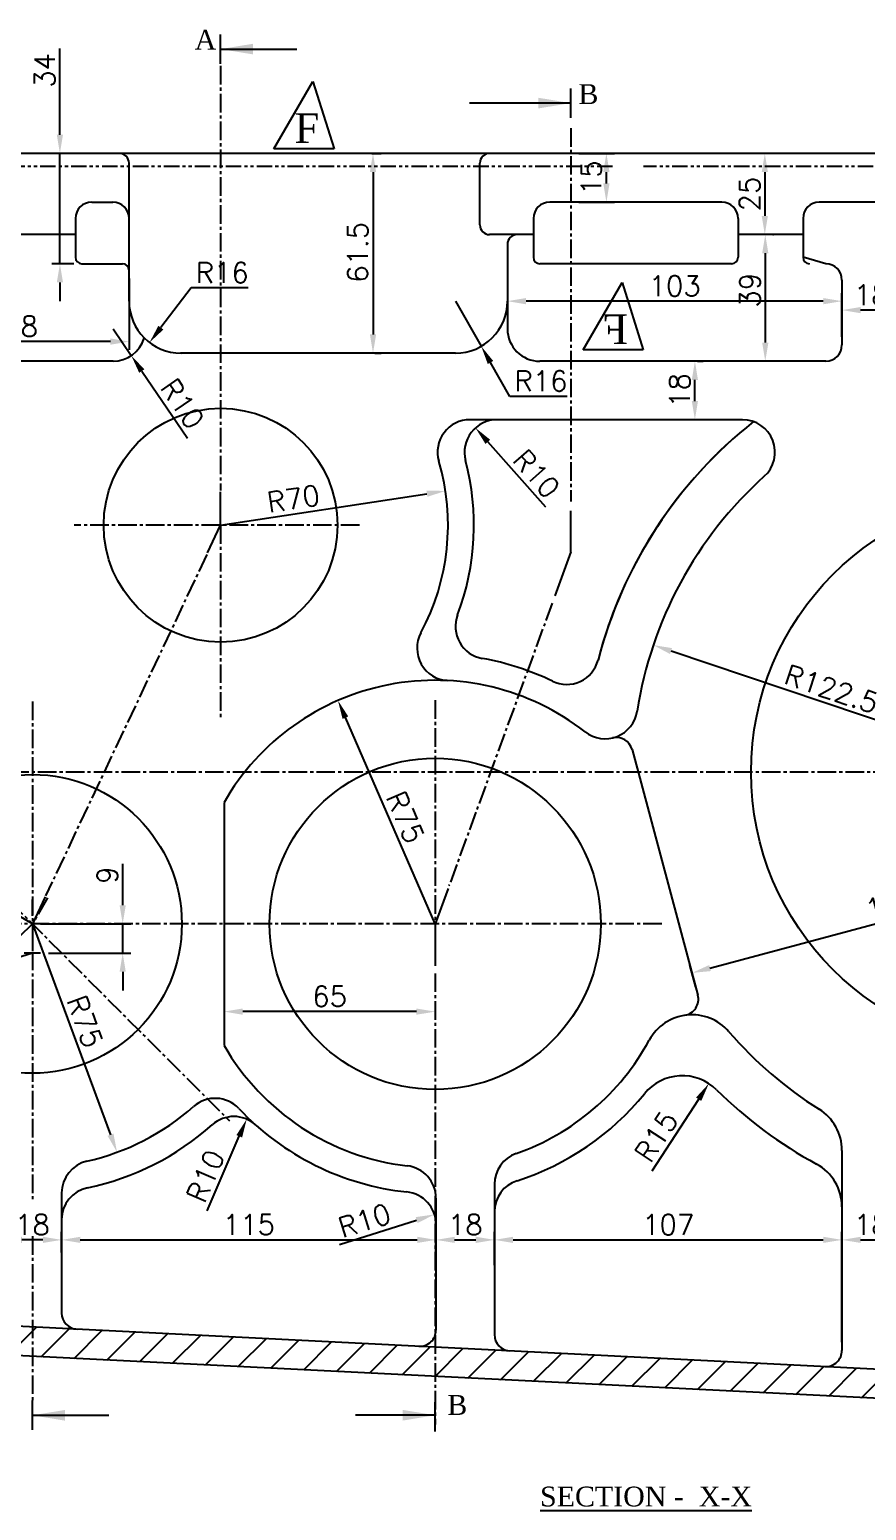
# Model space of a CAD drawing. Header units: millimetres. Extents: x -4466 to 20635, y -2270 to 9154.
# Drawn here: x 2083.6 to 2341.3, y 2068.9 to 2524.9 of the extents above; entities that cross this region are included whole.
import ezdxf

# ---------------------------------------------------------------- set-up
doc = ezdxf.new("R2010")
doc.units = ezdxf.units.MM
doc.header["$LTSCALE"] = 0.3
doc.header["$PDSIZE"] = -50
doc.linetypes.add('CENTER2', pattern=[28.575, 19.05, -3.175, 3.175, -3.175])
doc.linetypes.add('PHANTOM2', pattern=[31.75, 15.875, -3.175, 3.175, -3.175, 3.175, -3.175])
doc.layers.add('AM_8', color=1, linetype='Continuous', lineweight=25)
doc.layers.add('center', color=1, linetype='CENTER2')
doc.layers.add('CHAIN ...', color=8, linetype='PHANTOM2')
doc.styles.add('ROMANTIC', font='romantic.ttf')
doc.styles.add('rs', font='romans.shx')
doc.styles.get("Standard").update_dxf_attribs({"font": 'romans.shx'})
doc.dimstyles.new('ISO-25', dxfattribs={"dimscale": 2.5, "dimtxt": 2.5, "dimasz": 2.5, "dimexe": 0.7, "dimexo": 0.625, "dimtad": 1, "dimdec": 3, "dimlfac": -1, "dimzin": 9, "dimdsep": 46, "dimtxsty": 'Standard', "dimcen": 2.5, "dimclrd": 1, "dimclre": 1, "dimclrt": 7, "dimazin": 0, "dimtfac": 0.65, "dimtdec": 3, "dimtmove": 0, "dimatfit": 3, "dimfxl": 0.7, "dimtolj": 1, "dimarcsym": 0})
doc.dimstyles.new('sarab', dxfattribs={"dimscale": 3, "dimtxt": 2.5, "dimasz": 2.3, "dimexe": 1, "dimexo": 1, "dimtad": 1, "dimdec": 3, "dimdsep": 46, "dimtxsty": 'rs', "dimcen": 0, "dimclrd": 1, "dimclre": 1, "dimclrt": 7, "dimadec": 3, "dimazin": 2, "dimtfac": 1, "dimtdec": 3, "dimtmove": 0, "dimatfit": 3, "dimfxl": 1, "dimarcsym": 0})
doc.dimstyles.new('sarab$4', dxfattribs={"dimscale": 3, "dimtxt": 2.5, "dimasz": 2.3, "dimexe": 1, "dimexo": 1, "dimtad": 1, "dimdec": 3, "dimdsep": 46, "dimtxsty": 'rs', "dimcen": 0, "dimclrd": 1, "dimclre": 1, "dimclrt": 7, "dimadec": 3, "dimazin": 2, "dimtfac": 1, "dimtdec": 3, "dimtmove": 0, "dimatfit": 2, "dimfxl": 1, "dimarcsym": 0})

# ---------------------------------------------------------------- blocks, each defined once
blk = doc.blocks.new('*D176')
at = {"color": 1, "lineweight": -2, "transparency": 16777216}
for p, q in [((2401.42, 2260.23), (2399.6, 2267.05)), ((2293.11, 2235.93), (2394.69, 2263.15)), ((2288.74, 2230.03), (2286.91, 2236.86))]:
    blk.add_line(p, q, dxfattribs=at)
at = {"color": 1, "transparency": 16777216}
for points in [[(2394.44, 2264.07), (2394.94, 2262.22), (2400.24, 2264.64)], [(2292.86, 2236.86), (2293.36, 2235), (2287.56, 2234.44)]]:
    blk.add_solid(points, dxfattribs=at)
at = {"layer": 'Defpoints', "color": 0, "transparency": 16777216}
for p in [(2400.24, 2264.64), (2402.07, 2257.81), (2289.39, 2227.62)]:
    blk.add_point(p, dxfattribs=at)
at = {"color": 7, "transparency": 16777216, "insert": (2352.87, 2256.79), "char_height": 6.25, "attachment_point": 5, "rotation": 15, "style": 'rs'}
blk.add_mtext('116.5', dxfattribs=at)
blk = doc.blocks.new('*D178')
at = {"color": 1, "lineweight": -2, "transparency": 16777216}
for start, end in [(129.8414, 139.9207), (150, 180), (190.0793, 200.1586)]:
    blk.add_arc((2084.51, 2249.54), 32.73, start, end, dxfattribs=at)
at = {"color": 1, "transparency": 16777216}
for points in [[(2060.25, 2270.06), (2058.68, 2271.16), (2056.17, 2265.91)], [(2051.33, 2243.73), (2053.24, 2243.9), (2051.78, 2249.54)]]:
    blk.add_solid(points, dxfattribs=at)
at = {"layer": 'Defpoints', "color": 0, "transparency": 16777216}
for p in [(1979.36, 2310.25), (2053.76, 2260.74), (1956.38, 2249.54), (2084.51, 2249.54), (2278.3, 2249.54)]:
    blk.add_point(p, dxfattribs=at)
at = {"color": 7, "transparency": 16777216, "insert": (2048.11, 2258.22), "char_height": 6.25, "attachment_point": 5, "rotation": 76.5967, "style": 'rs'}
blk.add_mtext('30°', dxfattribs=at)
blk = doc.blocks.new('*D179')
at = {"color": 1, "lineweight": -2, "transparency": 16777216}
blk.add_line((2049.28, 2249.54), (2049.25, 2249.54), dxfattribs=at)
for start, end in [(159.8648, 169.9324), (180, 225), (235.0676, 245.1352)]:
    blk.add_arc((2084.51, 2249.54), 32.77, start, end, dxfattribs=at)
at = {"color": 1, "transparency": 16777216}
for points in [[(2053.2, 2255.19), (2051.3, 2255.35), (2051.75, 2249.54)], [(2065.13, 2221.95), (2066.36, 2223.41), (2061.34, 2226.37)]]:
    blk.add_solid(points, dxfattribs=at)
at = {"layer": 'Defpoints', "color": 0, "transparency": 16777216}
for p in [(2051.78, 2249.54), (2084.51, 2249.54), (2278.3, 2249.54), (2052.86, 2241.06), (1984.53, 2149.56)]:
    blk.add_point(p, dxfattribs=at)
at = {"color": 7, "transparency": 16777216, "insert": (2058.57, 2238.79), "char_height": 6.25, "attachment_point": 5, "rotation": 292.5054, "style": 'rs'}
blk.add_mtext('45°', dxfattribs=at)
blk = doc.blocks.new('*D180')
at = {"color": 1, "lineweight": -2, "transparency": 16777216}
for p, q in [((2112.3, 2255.29), (2112.3, 2268.04)), ((2087.01, 2249.54), (2114.8, 2249.54)), ((2112.3, 2240.54), (2112.3, 2249.54)), ((2089.51, 2240.54), (2114.8, 2240.54)), ((2112.3, 2234.79), (2112.3, 2229.04))]:
    blk.add_line(p, q, dxfattribs=at)
at = {"color": 1, "transparency": 16777216}
for points in [[(2111.34, 2255.29), (2113.26, 2255.29), (2112.3, 2249.54)], [(2111.34, 2234.79), (2113.26, 2234.79), (2112.3, 2240.54)]]:
    blk.add_solid(points, dxfattribs=at)
at = {"layer": 'Defpoints', "color": 0, "transparency": 16777216}
for p in [(2084.51, 2249.54), (2112.3, 2249.54), (2087.01, 2240.54)]:
    blk.add_point(p, dxfattribs=at)
at = {"color": 7, "transparency": 16777216, "insert": (2107.61, 2264.54), "char_height": 6.25, "attachment_point": 5, "rotation": 90, "style": 'rs'}
blk.add_mtext('9', dxfattribs=at)
blk = doc.blocks.new('*D157')
at = {"color": 1, "lineweight": -2, "transparency": 16777216}
for p, q in [((2075.51, 2149.95), (2075.51, 2154.74)), ((2087.76, 2152.24), (2081.26, 2152.24)), ((2093.51, 2148.37), (2093.51, 2154.74))]:
    blk.add_line(p, q, dxfattribs=at)
at = {"color": 1, "transparency": 16777216}
for points in [[(2081.26, 2153.2), (2081.26, 2151.29), (2075.51, 2152.24)], [(2087.76, 2153.2), (2087.76, 2151.29), (2093.51, 2152.24)]]:
    blk.add_solid(points, dxfattribs=at)
at = {"layer": 'Defpoints', "color": 0, "transparency": 16777216}
for p in [(2075.51, 2152.24), (2075.51, 2147.45), (2093.51, 2145.87)]:
    blk.add_point(p, dxfattribs=at)
at = {"color": 7, "transparency": 16777216, "insert": (2084.51, 2156.93), "char_height": 6.25, "attachment_point": 5, "style": 'rs'}
blk.add_mtext('18', dxfattribs=at)
blk = doc.blocks.new('*D158')
at = {"color": 1, "lineweight": -2, "transparency": 16777216}
for p, q in [((2099.26, 2152.24), (2203.01, 2152.24)), ((2208.76, 2144.04), (2208.76, 2154.74))]:
    blk.add_line(p, q, dxfattribs=at)
at = {"color": 1, "transparency": 16777216}
for points in [[(2099.26, 2153.2), (2099.26, 2151.29), (2093.51, 2152.24)], [(2203.01, 2153.2), (2203.01, 2151.29), (2208.76, 2152.24)]]:
    blk.add_solid(points, dxfattribs=at)
at = {"layer": 'Defpoints', "color": 0, "transparency": 16777216}
for p in [(2093.51, 2152.24), (2208.76, 2152.24), (2208.76, 2141.54)]:
    blk.add_point(p, dxfattribs=at)
at = {"color": 7, "transparency": 16777216, "insert": (2151.14, 2156.93), "char_height": 6.25, "attachment_point": 5, "style": 'rs'}
blk.add_mtext('115', dxfattribs=at)
blk = doc.blocks.new('*D159')
at = {"color": 1, "lineweight": -2, "transparency": 16777216}
blk.add_line((2214.51, 2152.24), (2221.01, 2152.24), dxfattribs=at)
at = {"color": 1, "transparency": 16777216}
for points in [[(2214.51, 2153.2), (2214.51, 2151.29), (2208.76, 2152.24)], [(2221.01, 2153.2), (2221.01, 2151.29), (2226.76, 2152.24)]]:
    blk.add_solid(points, dxfattribs=at)
at = {"layer": 'Defpoints', "color": 0, "transparency": 16777216}
for p in [(2208.76, 2152.24), (2226.76, 2152.24), (2226.76, 2152.24)]:
    blk.add_point(p, dxfattribs=at)
at = {"color": 7, "transparency": 16777216, "insert": (2217.76, 2156.93), "char_height": 6.25, "attachment_point": 5, "style": 'rs'}
blk.add_mtext('18', dxfattribs=at)
blk = doc.blocks.new('*D181')
at = {"color": 1, "lineweight": -2, "transparency": 16777216}
for p, q in [((2226.76, 2144.45), (2226.76, 2154.74)), ((2232.51, 2152.24), (2328.01, 2152.24)), ((2333.76, 2120.71), (2333.76, 2154.74))]:
    blk.add_line(p, q, dxfattribs=at)
at = {"color": 1, "transparency": 16777216}
for points in [[(2232.51, 2153.2), (2232.51, 2151.29), (2226.76, 2152.24)], [(2328.01, 2153.2), (2328.01, 2151.29), (2333.76, 2152.24)]]:
    blk.add_solid(points, dxfattribs=at)
at = {"layer": 'Defpoints', "color": 0, "transparency": 16777216}
for p in [(2333.76, 2152.24), (2226.76, 2141.95), (2333.76, 2118.21)]:
    blk.add_point(p, dxfattribs=at)
at = {"color": 7, "transparency": 16777216, "insert": (2280.26, 2156.93), "char_height": 6.25, "attachment_point": 5, "style": 'rs'}
blk.add_mtext('107', dxfattribs=at)
blk = doc.blocks.new('*D160')
at = {"color": 1, "lineweight": -2, "transparency": 16777216}
blk.add_line((2339.51, 2152.24), (2346.01, 2152.24), dxfattribs=at)
at = {"color": 1, "transparency": 16777216}
for points in [[(2339.51, 2153.2), (2339.51, 2151.29), (2333.76, 2152.24)], [(2346.01, 2153.2), (2346.01, 2151.29), (2351.76, 2152.24)]]:
    blk.add_solid(points, dxfattribs=at)
at = {"layer": 'Defpoints', "color": 0, "transparency": 16777216}
for p in [(2333.76, 2152.24), (2351.76, 2152.24), (2351.76, 2152.24)]:
    blk.add_point(p, dxfattribs=at)
at = {"color": 7, "transparency": 16777216, "insert": (2342.76, 2156.93), "char_height": 6.25, "attachment_point": 5, "style": 'rs'}
blk.add_mtext('18', dxfattribs=at)
blk = doc.blocks.new('*D188')
at = {"color": 1, "lineweight": -2, "transparency": 16777216}
for p, q in [((2333.76, 2430.29), (2333.76, 2441.04)), ((2351.76, 2431.91), (2351.76, 2441.04)), ((2346.01, 2438.54), (2339.51, 2438.54))]:
    blk.add_line(p, q, dxfattribs=at)
at = {"color": 1, "transparency": 16777216}
for points in [[(2339.51, 2439.49), (2339.51, 2437.58), (2333.76, 2438.54)], [(2346.01, 2439.49), (2346.01, 2437.58), (2351.76, 2438.54)]]:
    blk.add_solid(points, dxfattribs=at)
at = {"layer": 'Defpoints', "color": 0, "transparency": 16777216}
for p in [(2333.76, 2438.54), (2333.76, 2427.79), (2351.76, 2429.41)]:
    blk.add_point(p, dxfattribs=at)
at = {"color": 7, "transparency": 16777216, "insert": (2342.76, 2443.22), "char_height": 6.25, "attachment_point": 5, "style": 'rs'}
blk.add_mtext('18', dxfattribs=at)
blk = doc.blocks.new('*D166')
at = {"color": 1, "lineweight": -2, "transparency": 16777216}
for p, q in [((2328.01, 2441.29), (2236.51, 2441.29)), ((2333.76, 2441.04), (2333.76, 2443.79))]:
    blk.add_line(p, q, dxfattribs=at)
at = {"color": 1, "transparency": 16777216}
for points in [[(2236.51, 2442.25), (2236.51, 2440.33), (2230.76, 2441.29)], [(2328.01, 2442.25), (2328.01, 2440.33), (2333.76, 2441.29)]]:
    blk.add_solid(points, dxfattribs=at)
at = {"layer": 'Defpoints', "color": 0, "transparency": 16777216}
for p in [(2230.76, 2441.29), (2230.76, 2441.29), (2333.76, 2438.54)]:
    blk.add_point(p, dxfattribs=at)
at = {"color": 7, "transparency": 16777216, "insert": (2282.26, 2445.98), "char_height": 6.25, "attachment_point": 5, "style": 'rs'}
blk.add_mtext('103', dxfattribs=at)
blk = doc.blocks.new('*D191')
at = {"color": 1, "lineweight": -2, "transparency": 16777216}
for p, q in [((2310, 2481.04), (2310, 2467.54)), ((2319.26, 2461.79), (2307.5, 2461.79))]:
    blk.add_line(p, q, dxfattribs=at)
at = {"color": 1, "transparency": 16777216}
for points in [[(2309.04, 2481.04), (2310.96, 2481.04), (2310, 2486.79)], [(2309.04, 2467.54), (2310.96, 2467.54), (2310, 2461.79)]]:
    blk.add_solid(points, dxfattribs=at)
at = {"layer": 'Defpoints', "color": 0, "transparency": 16777216}
for p in [(2310, 2486.79), (2310, 2461.79), (2321.76, 2461.79)]:
    blk.add_point(p, dxfattribs=at)
at = {"color": 7, "transparency": 16777216, "insert": (2305.31, 2474.29), "char_height": 6.25, "attachment_point": 5, "rotation": 90, "style": 'rs'}
blk.add_mtext('25', dxfattribs=at)
blk = doc.blocks.new('*D192')
at = {"color": 1, "lineweight": -2, "transparency": 16777216}
for p, q in [((2289.23, 2422.79), (2290.98, 2422.79)), ((2288.48, 2410.54), (2288.48, 2417.04)), ((2300.64, 2404.79), (2285.98, 2404.79))]:
    blk.add_line(p, q, dxfattribs=at)
at = {"color": 1, "transparency": 16777216}
for points in [[(2287.52, 2417.04), (2289.43, 2417.04), (2288.48, 2422.79)], [(2287.52, 2410.54), (2289.43, 2410.54), (2288.48, 2404.79)]]:
    blk.add_solid(points, dxfattribs=at)
at = {"layer": 'Defpoints', "color": 0, "transparency": 16777216}
for p in [(2286.73, 2422.79), (2288.48, 2422.79), (2303.14, 2404.79)]:
    blk.add_point(p, dxfattribs=at)
at = {"color": 7, "transparency": 16777216, "insert": (2283.79, 2413.79), "char_height": 6.25, "attachment_point": 5, "rotation": 90, "style": 'rs'}
blk.add_mtext('18', dxfattribs=at)
blk = doc.blocks.new('*D167')
at = {"color": 1, "lineweight": -2, "transparency": 16777216}
for p, q in [((2092.97, 2492.54), (2092.97, 2519.13)), ((2092.97, 2452.79), (2092.97, 2486.79)), ((2097.26, 2452.79), (2090.47, 2452.79)), ((2092.97, 2447.04), (2092.97, 2441.29))]:
    blk.add_line(p, q, dxfattribs=at)
at = {"color": 1, "transparency": 16777216}
for points in [[(2092.01, 2492.54), (2093.93, 2492.54), (2092.97, 2486.79)], [(2092.01, 2447.04), (2093.93, 2447.04), (2092.97, 2452.79)]]:
    blk.add_solid(points, dxfattribs=at)
at = {"layer": 'Defpoints', "color": 0, "transparency": 16777216}
for p in [(2092.97, 2486.79), (2092.97, 2486.79), (2099.76, 2452.79)]:
    blk.add_point(p, dxfattribs=at)
at = {"color": 7, "transparency": 16777216, "insert": (2088.28, 2512.35), "char_height": 6.25, "attachment_point": 5, "rotation": 90, "style": 'rs'}
blk.add_mtext('34', dxfattribs=at)
blk = doc.blocks.new('*D168')
at = {"color": 1, "lineweight": -2, "transparency": 16777216}
for p, q in [((2188.96, 2486.79), (2191.87, 2486.79)), ((2189.37, 2481.04), (2189.37, 2431.04)), ((2189.93, 2425.29), (2191.87, 2425.29))]:
    blk.add_line(p, q, dxfattribs=at)
at = {"color": 1, "transparency": 16777216}
for points in [[(2188.41, 2481.04), (2190.33, 2481.04), (2189.37, 2486.79)], [(2188.41, 2431.04), (2190.33, 2431.04), (2189.37, 2425.29)]]:
    blk.add_solid(points, dxfattribs=at)
at = {"layer": 'Defpoints', "color": 0, "transparency": 16777216}
for p in [(2186.46, 2486.79), (2187.43, 2425.29), (2189.37, 2425.29)]:
    blk.add_point(p, dxfattribs=at)
at = {"color": 7, "transparency": 16777216, "insert": (2184.68, 2456.33), "char_height": 6.25, "attachment_point": 5, "rotation": 90, "style": 'rs'}
blk.add_mtext('61.5', dxfattribs=at)
blk = doc.blocks.new('*D194')
at = {"color": 1, "lineweight": -2, "transparency": 16777216}
for p, q in [((2039.46, 2445.29), (2039.46, 2426.34)), ((2114.26, 2448.29), (2114.26, 2426.34)), ((2108.51, 2428.84), (2045.21, 2428.84))]:
    blk.add_line(p, q, dxfattribs=at)
at = {"color": 1, "transparency": 16777216}
for points in [[(2045.21, 2429.8), (2045.21, 2427.88), (2039.46, 2428.84)], [(2108.51, 2429.8), (2108.51, 2427.88), (2114.26, 2428.84)]]:
    blk.add_solid(points, dxfattribs=at)
at = {"layer": 'Defpoints', "color": 0, "transparency": 16777216}
for p in [(2114.26, 2450.79), (2039.46, 2447.79), (2039.46, 2428.84)]:
    blk.add_point(p, dxfattribs=at)
at = {"color": 7, "transparency": 16777216, "insert": (2076.86, 2433.52), "char_height": 6.25, "attachment_point": 5, "style": 'rs'}
blk.add_mtext('74.8', dxfattribs=at)
blk = doc.blocks.new('*D195')
at = {"color": 1, "lineweight": -2, "transparency": 16777216}
blk.add_line((2142.46, 2372.29), (2205.97, 2381.99), dxfattribs=at)
at = {"color": 1, "transparency": 16777216}
blk.add_solid([(2205.83, 2382.94), (2206.12, 2381.04), (2211.66, 2382.86)], dxfattribs=at)
at = {"layer": 'Defpoints', "color": 0, "transparency": 16777216}
for p in [(2211.66, 2382.86), (2142.46, 2372.29)]:
    blk.add_point(p, dxfattribs=at)
at = {"color": 7, "transparency": 16777216, "insert": (2164.87, 2380.46), "char_height": 6.25, "attachment_point": 5, "rotation": 8.6825, "style": 'rs'}
blk.add_mtext('R70', dxfattribs=at)
blk = doc.blocks.new('*D196')
at = {"color": 1, "lineweight": -2, "transparency": 16777216}
blk.add_line((2084.51, 2249.54), (2108.57, 2184.61), dxfattribs=at)
at = {"color": 1, "transparency": 16777216}
blk.add_solid([(2109.47, 2184.94), (2107.67, 2184.27), (2110.57, 2179.21)], dxfattribs=at)
at = {"layer": 'Defpoints', "color": 0, "transparency": 16777216}
for p in [(2084.51, 2249.54), (2110.57, 2179.21)]:
    blk.add_point(p, dxfattribs=at)
at = {"color": 7, "transparency": 16777216, "insert": (2100.66, 2219.44), "char_height": 6.25, "attachment_point": 5, "rotation": 290.329, "style": 'rs'}
blk.add_mtext('R75', dxfattribs=at)
blk = doc.blocks.new('*D197')
at = {"color": 1, "lineweight": -2, "transparency": 16777216}
blk.add_line((2391.76, 2296.29), (2281.12, 2333.55), dxfattribs=at)
at = {"color": 1, "transparency": 16777216}
blk.add_solid([(2281.42, 2334.46), (2280.81, 2332.64), (2275.67, 2335.38)], dxfattribs=at)
at = {"layer": 'Defpoints', "color": 0, "transparency": 16777216}
for p in [(2275.67, 2335.38), (2391.76, 2296.29)]:
    blk.add_point(p, dxfattribs=at)
at = {"color": 7, "transparency": 16777216, "insert": (2330.5, 2321.87), "char_height": 6.25, "attachment_point": 5, "rotation": 341.3908, "style": 'rs'}
blk.add_mtext('R122.5', dxfattribs=at)
blk = doc.blocks.new('*D198')
at = {"color": 1, "lineweight": -2, "transparency": 16777216}
blk.add_line((2208.51, 2249.54), (2180.88, 2313.04), dxfattribs=at)
at = {"color": 1, "transparency": 16777216}
blk.add_solid([(2181.75, 2313.42), (2180, 2312.66), (2178.58, 2318.31)], dxfattribs=at)
at = {"layer": 'Defpoints', "color": 0, "transparency": 16777216}
for p in [(2178.58, 2318.31), (2208.51, 2249.54)]:
    blk.add_point(p, dxfattribs=at)
at = {"color": 7, "transparency": 16777216, "insert": (2199.34, 2282.35), "char_height": 6.25, "attachment_point": 5, "rotation": 293.5201, "style": 'rs'}
blk.add_mtext('R75', dxfattribs=at)
blk = doc.blocks.new('*D199')
at = {"color": 1, "lineweight": -2, "transparency": 16777216}
for p, q in [((2143.51, 2247.04), (2143.51, 2220.02)), ((2202.76, 2222.52), (2149.26, 2222.52))]:
    blk.add_line(p, q, dxfattribs=at)
at = {"color": 1, "transparency": 16777216}
for points in [[(2149.26, 2223.48), (2149.26, 2221.57), (2143.51, 2222.52)], [(2202.76, 2223.48), (2202.76, 2221.57), (2208.51, 2222.52)]]:
    blk.add_solid(points, dxfattribs=at)
at = {"layer": 'Defpoints', "color": 0, "transparency": 16777216}
for p in [(2143.51, 2249.54), (2143.51, 2222.52), (2208.51, 2222.52)]:
    blk.add_point(p, dxfattribs=at)
at = {"color": 7, "transparency": 16777216, "insert": (2176.01, 2227.21), "char_height": 6.25, "attachment_point": 5, "style": 'rs'}
blk.add_mtext('65', dxfattribs=at)
blk = doc.blocks.new('*D201')
at = {"color": 1, "lineweight": -2, "transparency": 16777216}
for p, q in [((2312.5, 2461.79), (2312.64, 2461.79)), ((2310.14, 2456.04), (2310.14, 2428.54)), ((2326.26, 2422.79), (2307.64, 2422.79))]:
    blk.add_line(p, q, dxfattribs=at)
at = {"color": 1, "transparency": 16777216}
for points in [[(2309.19, 2456.04), (2311.1, 2456.04), (2310.14, 2461.79)], [(2309.19, 2428.54), (2311.1, 2428.54), (2310.14, 2422.79)]]:
    blk.add_solid(points, dxfattribs=at)
at = {"layer": 'Defpoints', "color": 0, "transparency": 16777216}
for p in [(2310, 2461.79), (2310.14, 2422.79), (2328.76, 2422.79)]:
    blk.add_point(p, dxfattribs=at)
at = {"color": 7, "transparency": 16777216, "insert": (2305.46, 2444.65), "char_height": 6.25, "attachment_point": 5, "rotation": 90, "style": 'rs'}
blk.add_mtext('39', dxfattribs=at)
blk = doc.blocks.new('*D202')
at = {"color": 1, "lineweight": -2, "transparency": 16777216}
for p, q in [((2252.78, 2486.79), (2263.73, 2486.79)), ((2261.23, 2477.54), (2261.23, 2481.04)), ((2252.78, 2471.79), (2263.73, 2471.79))]:
    blk.add_line(p, q, dxfattribs=at)
at = {"color": 1, "transparency": 16777216}
for points in [[(2260.27, 2481.04), (2262.19, 2481.04), (2261.23, 2486.79)], [(2260.27, 2477.54), (2262.19, 2477.54), (2261.23, 2471.79)]]:
    blk.add_solid(points, dxfattribs=at)
at = {"layer": 'Defpoints', "color": 0, "transparency": 16777216}
for p in [(2250.28, 2486.79), (2261.23, 2486.79), (2250.28, 2471.79)]:
    blk.add_point(p, dxfattribs=at)
at = {"color": 7, "transparency": 16777216, "insert": (2256.54, 2479.29), "char_height": 6.25, "attachment_point": 5, "rotation": 90, "style": 'rs'}
blk.add_mtext('15', dxfattribs=at)
blk = doc.blocks.new('*D208')
at = {"color": 1, "lineweight": -2, "transparency": 16777216}
for p, q in [((2109.33, 2432.79), (2114.95, 2424.52)), ((2118.18, 2419.77), (2132.21, 2399.14))]:
    blk.add_line(p, q, dxfattribs=at)
at = {"color": 1, "transparency": 16777216}
blk.add_solid([(2118.98, 2420.31), (2117.39, 2419.23), (2114.95, 2424.52)], dxfattribs=at)
at = {"layer": 'Defpoints', "color": 0, "transparency": 16777216}
for p in [(2109.33, 2432.79), (2114.95, 2424.52)]:
    blk.add_point(p, dxfattribs=at)
at = {"color": 7, "transparency": 16777216, "insert": (2130.69, 2409.71), "char_height": 6.25, "attachment_point": 5, "rotation": 304.2168, "style": 'rs'}
blk.add_mtext('R10', dxfattribs=at)
blk = doc.blocks.new('*D209')
at = {"color": 1, "lineweight": -2, "transparency": 16777216}
blk.add_line((2242.54, 2377.84), (2224.72, 2397.97), dxfattribs=at)
at = {"color": 1, "transparency": 16777216}
blk.add_solid([(2225.44, 2398.61), (2224, 2397.34), (2220.91, 2402.28)], dxfattribs=at)
at = {"layer": 'Defpoints', "color": 0, "transparency": 16777216}
for p in [(2220.91, 2402.28), (2227.54, 2394.79)]:
    blk.add_point(p, dxfattribs=at)
at = {"color": 7, "transparency": 16777216, "insert": (2239.69, 2388.14), "char_height": 6.25, "attachment_point": 5, "rotation": 311.5226, "style": 'rs'}
blk.add_mtext('R10', dxfattribs=at)
blk = doc.blocks.new('*D215')
at = {"color": 1, "lineweight": -2, "transparency": 16777216}
blk.add_line((2275.32, 2173.47), (2289.64, 2195.55), dxfattribs=at)
at = {"color": 1, "transparency": 16777216}
blk.add_solid([(2288.83, 2196.07), (2290.44, 2195.03), (2292.77, 2200.37)], dxfattribs=at)
at = {"layer": 'Defpoints', "color": 0, "transparency": 16777216}
for p in [(2292.77, 2200.37), (2284.6, 2187.79)]:
    blk.add_point(p, dxfattribs=at)
at = {"color": 7, "transparency": 16777216, "insert": (2276.61, 2184.07), "char_height": 6.25, "attachment_point": 5, "rotation": 57.0382, "style": 'rs'}
blk.add_mtext('R15', dxfattribs=at)
blk = doc.blocks.new('*D216')
at = {"color": 1, "lineweight": -2, "transparency": 16777216}
blk.add_line((2179.03, 2150.81), (2202.81, 2158.34), dxfattribs=at)
at = {"color": 1, "transparency": 16777216}
blk.add_solid([(2202.52, 2159.25), (2203.1, 2157.42), (2208.29, 2160.07)], dxfattribs=at)
at = {"layer": 'Defpoints', "color": 0, "transparency": 16777216}
for p in [(2198.76, 2157.05), (2208.29, 2160.07)]:
    blk.add_point(p, dxfattribs=at)
at = {"color": 7, "transparency": 16777216, "insert": (2186.77, 2158.17), "char_height": 6.25, "attachment_point": 5, "rotation": 17.5714, "style": 'rs'}
blk.add_mtext('R10', dxfattribs=at)
blk = doc.blocks.new('*D217')
at = {"color": 1, "lineweight": -2, "transparency": 16777216}
blk.add_line((2138.31, 2161.22), (2148.2, 2184.13), dxfattribs=at)
at = {"color": 1, "transparency": 16777216}
blk.add_solid([(2147.32, 2184.51), (2149.08, 2183.75), (2150.48, 2189.41)], dxfattribs=at)
at = {"layer": 'Defpoints', "color": 0, "transparency": 16777216}
for p in [(2150.48, 2189.41), (2146.51, 2180.22)]:
    blk.add_point(p, dxfattribs=at)
at = {"color": 7, "transparency": 16777216, "insert": (2137.81, 2171.89), "char_height": 6.25, "attachment_point": 5, "rotation": 66.6455, "style": 'rs'}
blk.add_mtext('R10', dxfattribs=at)
blk = doc.blocks.new('*D222')
at = {"color": 1, "lineweight": -2, "transparency": 16777216}
for p, q in [((2214.76, 2441.29), (2222.69, 2427.4)), ((2231.5, 2411.98), (2225.55, 2422.4)), ((2249.13, 2411.98), (2231.5, 2411.98))]:
    blk.add_line(p, q, dxfattribs=at)
at = {"color": 1, "transparency": 16777216}
blk.add_solid([(2226.38, 2422.88), (2224.71, 2421.93), (2222.69, 2427.4)], dxfattribs=at)
at = {"layer": 'Defpoints', "color": 0, "transparency": 16777216}
for p in [(2214.76, 2441.29), (2222.69, 2427.4)]:
    blk.add_point(p, dxfattribs=at)
at = {"color": 7, "transparency": 16777216, "insert": (2241.09, 2416.67), "char_height": 6.25, "attachment_point": 5, "style": 'rs'}
blk.add_mtext('R16', dxfattribs=at)
blk = doc.blocks.new('_DatumFilled')
at = {"color": 0, "linetype": 'ByBlock'}
blk.add_solid([(0, 0.577), (-1, 0), (0, -0.577)], dxfattribs=at)
blk = doc.blocks.new('*D223')
at = {"color": 1, "lineweight": -2, "transparency": 16777216}
for p, q in [((2133.35, 2445.35), (2124.06, 2433.13)), ((2150.98, 2445.35), (2133.35, 2445.35))]:
    blk.add_line(p, q, dxfattribs=at)
at = {"color": 1, "transparency": 16777216}
blk.add_solid([(2123.29, 2433.71), (2124.82, 2432.55), (2120.57, 2428.56)], dxfattribs=at)
at = {"layer": 'Defpoints', "color": 0, "transparency": 16777216}
for p in [(2130.26, 2441.29), (2120.57, 2428.56)]:
    blk.add_point(p, dxfattribs=at)
at = {"color": 7, "transparency": 16777216, "insert": (2142.95, 2450.04), "char_height": 6.25, "attachment_point": 5, "style": 'rs'}
blk.add_mtext('R16', dxfattribs=at)
blk = doc.blocks.new('*D174')
at = {"color": 1, "lineweight": -2, "transparency": 16777216}
blk.add_line((2084.51, 2240.54), (1982.49, 2208.27), dxfattribs=at)
at = {"color": 1, "transparency": 16777216}
blk.add_solid([(1982.21, 2209.18), (1982.78, 2207.36), (1977.01, 2206.53)], dxfattribs=at)
at = {"layer": 'Defpoints', "color": 0, "transparency": 16777216}
for p in [(2084.51, 2240.54), (1977.01, 2206.53)]:
    blk.add_point(p, dxfattribs=at)
at = {"color": 7, "transparency": 16777216, "insert": (1996.28, 2217.55), "char_height": 6.25, "attachment_point": 5, "rotation": 17.5549, "style": 'rs'}
blk.add_mtext('R113', dxfattribs=at)
blk = doc.blocks.new('A$C26290153')
for p, q in [((0, 0), (-6.5, -20.69)), ((12.04, -20.69), (0, 0)), ((-6.5, -20.69), (12.04, -20.69))]:
    blk.add_line(p, q)
at = {"style": 'ROMANTIC'}
blk.add_text('F', height=9.15, dxfattribs=at).set_placement((-1.84, -18.94))

msp = doc.modelspace()

# ---------------------------------------------------------------- hatches: boundary and pattern name
at = {"layer": 'AM_8'}
h = msp.add_hatch(dxfattribs=at)
h.set_pattern_fill('_U', color=256, scale=7.5, angle=45, style=0, pattern_type=0)
h.set_pattern_definition([(45, (-5357.506, 2393.116), (-5.303301, 5.303301), [])])
h.paths.add_polyline_path([(2514.09203, 2144.43667, 0.224745976), (2512.26122, 2140.56935), (2512.26122, 2120.79244, -0.414213562), (2507.26122, 2115.79244), (2481.76123, 2115.79244), (2481.76123, 2123.304, 0.04964092)], flags=17)
h.paths.add_polyline_path([(2481.76123, 2123.304), (2481.76123, 2115.79244), (2465.54978, 2115.79244, 0.02291862)], flags=17)
h.paths.add_polyline_path([(2391.76122, 2101.29244, 0.02572973), (2411.7906, 2102.32382, 0.36879275), (2409.26122, 2099.36097), (2409.26122, 2096.29244, -0.414213562), (2406.26122, 2093.29244), (2391.76122, 2093.29244)])
h.paths.add_polyline_path([(2374.26122, 2099.36745, 0.274503165), (2372.69734, 2102.00138), (2382.03702, 2101.53505, 0.012472743), (2391.76122, 2101.29244), (2391.76122, 2093.29244), (2377.26122, 2093.29244, -0.414213562), (2374.26122, 2096.29244)])
h.paths.add_polyline_path([(2508.26122, 2486.79244), (2542.76123, 2486.79244), (2543.39622, 2482.79244), (2505.26122, 2482.79244), (2505.26122, 2483.79244, -0.414213562)])
h.paths.add_polyline_path([(2559.83352, 2216.61995, 0.111119581), (2561.76123, 2225.18688), (2561.76123, 2296.29244), (2570.76122, 2296.29244), (2570.76122, 2225.18688, -0.111119589), (2567.96604, 2212.76482, -0.28975725), (2391.76122, 2101.29244), (2391.76122, 2110.29244, 0.289757259)])
h.paths.add_polyline_path([(2559.65881, 2322.9458), (2538.95581, 2453.36029, 0.368818829), (2529.07948, 2461.79244), (2508.26122, 2461.79244), (2507.02794, 2462.05767, -0.294915169), (2505.26122, 2464.79244), (2505.26122, 2482.79244), (2543.39622, 2482.79244), (2568.54751, 2324.35686, -0.039378838), (2570.76123, 2296.29244), (2561.76123, 2296.29244, 0.039378838)])
h.paths.add_polyline_path([(1977.76122, 2486.79244), (2009.76122, 2486.79244, -0.414213562), (2012.76122, 2483.79244), (2012.76122, 2482.79244), (1977.51378, 2482.79244)])
h.paths.add_polyline_path([(1962.76122, 2230.73623), (1962.76122, 2240.54244, -0.015446733), (1962.99399, 2248.07505), (1963.08476, 2249.54244), (1971.76122, 2249.54244), (1971.76122, 2191.94376, -0.08215488)])
h.paths.add_polyline_path([(1965.97675, 2296.29244), (1974.99396, 2296.29244), (1973.32429, 2269.30171, 0.019799544), (1971.76122, 2251.23994), (1971.76122, 2249.54244), (1963.08476, 2249.54244)])
h.paths.add_polyline_path([(1977.51378, 2482.79244), (2012.76122, 2482.79244), (2012.76122, 2464.79244, -0.414213562), (2009.76122, 2461.79244), (1989.93216, 2461.79244, 0.396231641), (1984.9417, 2457.10116), (1974.99396, 2296.29244), (1965.97675, 2296.29244)])
h.paths.add_polyline_path([(2084.51123, 2125.40168), (2208.51123, 2119.21038), (2208.51123, 2110.19917), (2084.51123, 2116.39046)])
h.paths.add_polyline_path([(2032.94427, 2127.97641), (2084.51123, 2125.40168), (2084.51123, 2116.39046), (2078.42737, 2116.69423, -0.096929878)])
h.paths.add_polyline_path([(1986.51453, 2121.28342, -0.399675938), (1962.76122, 2146.25232), (1962.76122, 2230.73623, 0.08215488), (1971.76122, 2191.94376), (1971.76122, 2146.25232, 0.399675938), (1986.96334, 2130.27222), (2032.94427, 2127.97641, 0.096929878), (2078.42737, 2116.69423)])
edge = h.paths.add_edge_path()
edge.add_line((2208.51123, 2110.19917), (2382.03702, 2101.53505))
edge.add_arc((2391.76123, 2296.29244), 195, 267.1416054, 269.9999993)
edge.add_line((2391.76122, 2101.29244), (2391.76122, 2110.29244))
edge.add_arc((2391.76123, 2296.29244), 186, 267.1416054, 269.9999993, ccw=False)
edge.add_line((2382.48583, 2110.52386), (2208.51123, 2119.21038))
edge.add_line((2208.51123, 2119.21038), (2208.51123, 2110.19917))
h.paths.add_polyline_path([(2515.13672, 2467.67042), (2515.13672, 2480.91447), (2524.51172, 2480.91447), (2524.51172, 2467.67042)], flags=24)

# ---------------------------------------------------------------- linework, layer by layer
at = {"color": 60}
for p, q in [((2142.46123, 2514.39975), (2142.46123, 2523.41665)), ((2250.27744, 2497.76529), (2250.27744, 2506.78219)), ((2142.46123, 2372.29244), (2142.46123, 2382.59277)), ((2250.27744, 2364.08961), (2250.27744, 2376.67491)), ((2138.42794, 2363.74911), (2142.46123, 2372.29244)), ((2250.27744, 2364.08961), (2245.33385, 2350.53143)), ((2088.42278, 2257.82792), (2084.51123, 2249.54244)), ((2212.49035, 2260.45549), (2208.51123, 2249.54244)), ((2084.51123, 2249.54244), (2084.51123, 2241.28154)), ((2208.51123, 2249.54244), (2208.51123, 2236.61761)), ((2084.51123, 2093.71301), (2084.51123, 2102.72991)), ((2208.51123, 2093.19893), (2208.51123, 2102.21582))]:
    msp.add_line(p, q, dxfattribs=at)
for p, q in [((2158.84697, 2488.23944), (2170.88229, 2508.93336)), ((2170.88229, 2508.93336), (2177.37871, 2488.23944)), ((2542.76122, 2486.79244), (1977.76122, 2486.79244)), ((2177.37871, 2488.23944), (2158.84697, 2488.23944)), ((2114.26122, 2441.29244), (2114.26122, 2483.79244)), ((2222.26122, 2464.79244), (2222.26122, 2483.79244)), ((2102.76122, 2471.79244), (2109.26122, 2471.79244)), ((2296.76122, 2471.79244), (2243.76122, 2471.79244)), ((2396.76122, 2471.79244), (2326.76122, 2471.79244)), ((2097.76122, 2466.79244), (2097.76122, 2454.79244)), ((2238.76122, 2466.79244), (2238.76122, 2454.79244)), ((2301.76122, 2466.79244), (2301.76122, 2454.79244)), ((2321.76122, 2466.79244), (2321.76122, 2454.79244)), ((2097.76122, 2461.79244), (2077.76122, 2461.79244)), ((2238.76122, 2461.79244), (2225.26122, 2461.79244)), ((2230.76122, 2458.79244), (2230.76122, 2432.79244)), ((2321.76122, 2461.79244), (2301.76122, 2461.79244)), ((2328.76122, 2452.79244), (2321.76122, 2454.79244)), ((2099.76122, 2452.79244), (2112.26122, 2452.79244)), ((2299.76122, 2452.79244), (2240.76122, 2452.79244)), ((2333.76122, 2447.79244), (2333.76122, 2427.79244)), ((2109.32696, 2422.79244), (2044.46122, 2422.79244)), ((2214.76122, 2425.29244), (2130.08937, 2425.29244)), ((2328.76122, 2422.79244), (2240.76122, 2422.79244)), ((2303.13843, 2404.79244), (2219.23199, 2404.79244)), ((2269.12177, 2303.24462), (2289.3856, 2227.61899)), ((2143.51123, 2286.95902), (2143.51123, 2212.12587)), ((2333.76122, 2179.77099), (2333.76122, 2118.21254)), ((2093.51123, 2166.69318), (2093.51123, 2129.70889)), ((2226.76122, 2169.37426), (2226.76122, 2123.05574)), ((2208.76122, 2165.10349), (2208.76122, 2124.45377)), ((2382.48583, 2110.52386), (1986.96334, 2130.27222)), ((2372.69734, 2102.00138), (1986.51453, 2121.28342))]:
    msp.add_line(p, q)
at = {"color": 1}
for p, q in [((2084.51123, 2252.04244), (2084.51123, 2257.04244)), ((2087.01123, 2240.54244), (2082.01123, 2240.54244))]:
    msp.add_line(p, q, dxfattribs=at)
for centre, radius in [((2142.46123, 2372.29244), 36), ((2391.76123, 2296.29244), 86), ((2208.51123, 2249.54244), 51), ((2084.51123, 2249.54244), 46)]:
    msp.add_circle(centre, radius)
for centre, radius, start, end in [((2111.26122, 2483.79244), 3, 0, 90), ((2225.26122, 2483.79244), 3, 90, 180), ((2102.76122, 2466.79244), 5, 90, 180), ((2109.26122, 2466.79244), 5, 0, 90), ((2243.76122, 2466.79244), 5, 90, 180), ((2296.76122, 2466.79244), 5, 0, 90), ((2326.76122, 2466.79244), 5, 90, 180), ((2225.26122, 2464.79244), 3, 180, 270), ((2233.76122, 2458.79244), 3, 90, 180), ((2099.76122, 2454.79244), 2, 180, 270), ((2240.76122, 2454.79244), 2, 180, 270), ((2299.76122, 2454.79244), 2, 270, 0), ((2323.76122, 2454.79244), 2, 180, 270), ((2112.26122, 2450.79244), 2, 0, 90), ((2328.76122, 2447.79244), 5, 0, 90), ((2130.26122, 2441.29244), 16, 180, 270), ((2214.76122, 2441.29244), 16, 270, 0), ((2240.76122, 2432.79244), 10, 180, 270), ((2109.32696, 2432.79244), 10, 270, 342.9852615), ((2328.76122, 2427.79244), 5, 270, 0), ((2219.23199, 2394.79244), 10, 90, 196.3348232), ((2227.53619, 2394.79244), 10, 90, 194.8139902), ((2391.76122, 2296.29244), 137.5, 128.3016815, 165.4777966), ((2303.13843, 2394.79244), 10, 311.9784687, 90), ((2391.76122, 2296.29244), 137.5, 131.9784687, 165.4777966), ((2142.46123, 2372.29244), 70, 331.7504034, 16.3348232), ((2142.46123, 2372.29244), 78, 339.2489255, 14.8139902), ((2391.76122, 2296.29244), 122.5, 131.9784687, 171.2089509), ((2224.75254, 2341.11329), 10, 159.2489255, 259.94242), ((2212.93275, 2334.42736), 10, 151.7504034, 267.0182453), ((2208.51123, 2249.54244), 83, 64.2095446, 79.94242), ((2248.97377, 2333.27883), 10, 244.2095446, 345.4777966), ((2208.51123, 2249.54244), 75, 52.0210852, 150.0735651), ((2260.8178, 2316.54261), 10, 232.0210852, 351.2089509), ((2264.29214, 2301.95053), 5, 15, 103.3926361), ((2284.55597, 2226.32489), 5, 278.7004501, 15), ((2287.58134, 2206.55504), 15, 40.7406164, 151.4687618), ((2391.76122, 2296.29244), 122.5, 220.7406164, 237.933101), ((2208.51123, 2249.54244), 75, 209.9264349, 263.4133376), ((2208.51123, 2249.54244), 75, 289.4116505, 331.4687618), ((2284.60426, 2187.78606), 15, 45.3584974, 140.9375449), ((2391.76122, 2296.29244), 137.5, 225.3584974, 241.4002175), ((2084.51123, 2249.54244), 75, 282.9164123, 311.4418481), ((2140.7693, 2185.82407), 10, 43.246916, 131.4418481), ((2208.51123, 2249.54244), 83, 287.6837838, 320.9375449), ((2146.51123, 2180.22433), 10, 48.1896901, 131.8103138), ((2208.51123, 2249.54244), 83, 223.246916, 263.9821248), ((2318.76122, 2179.77099), 15, 0, 57.933101), ((2084.51123, 2249.54244), 83, 281.7885831, 311.8103138), ((2103.51123, 2166.69318), 10, 102.9164123, 180), ((2198.76122, 2165.10349), 10, 0, 83.4133376), ((2236.76122, 2169.37426), 10, 109.4116505, 180), ((2318.76122, 2162.39976), 15, 0, 61.4002175), ((2236.76122, 2160.93693), 10, 107.6837838, 180), ((2103.51123, 2158.50398), 10, 101.7885831, 180), ((2198.76122, 2157.05494), 10, 0, 83.9821248), ((2098.51123, 2129.70889), 5, 180, 267.1416054), ((2203.76122, 2124.45377), 5, 267.1416054, 0), ((2231.76122, 2123.05574), 5, 180, 267.1416054), ((2328.76122, 2118.21254), 5, 267.1416054, 0)]:
    msp.add_arc(centre, radius, start, end)
at = {"layer": 'center'}
for p, q in [((2142.46123, 2513.70857), (2142.46123, 2382.95936)), ((2250.27744, 2494.54735), (2250.27744, 2379.59574)), ((2185.18759, 2372.29244), (2097.34601, 2372.29244)), ((2142.46123, 2372.29244), (2142.46123, 2312.6838)), ((2138.18275, 2363.22975), (2088.57552, 2258.15145)), ((2244.52855, 2348.32281), (2212.7667, 2261.21341)), ((2084.51123, 2317.97608), (2084.51123, 2249.54244)), ((2208.51123, 2318.3854), (2208.51123, 2249.54244)), ((2084.51123, 2249.54244), (1979.36327, 2310.24964)), ((2580.57399, 2296.29244), (1976.11896, 2296.29244)), ((2089.11447, 2257.51549), (2084.51123, 2249.54244)), ((2077.46103, 2256.59263), (2145.19879, 2188.85488)), ((2278.29798, 2249.54244), (1956.38493, 2249.54244)), ((2084.51123, 2249.54244), (1984.5301, 2149.56132)), ((2084.51123, 2240.95134), (2084.51123, 2164.53402)), ((2208.51123, 2234.29251), (2208.51123, 2095.35556)), ((2084.51123, 2153.36856), (2084.51123, 2102.72991))]:
    msp.add_line(p, q, dxfattribs=at)
at = {"layer": 'CHAIN ...'}
for p, q in [((2263.10397, 2482.79244), (1977.49858, 2482.79244)), ((2543.39622, 2482.79244), (2272.60684, 2482.79244))]:
    msp.add_line(p, q, dxfattribs=at)

# ---------------------------------------------------------------- block references
at = {"xscale": -1}
msp.add_blockref('A$C26290153', (2266.06693, 2447.02136), dxfattribs=at)

# ---------------------------------------------------------------- texts
at = {"style": 'ROMANTIC'}
for s, height, p in [('A', 6.1, (2134.47737, 2518.75306)), ('B', 6.1, (2252.61727, 2501.99935)), ('F', 9.15, (2165.19256, 2489.98996)), ('B', 6.1, (2212.24602, 2098.35749)), ('%%USECTION -  X-X', 6.1, (2240.80024, 2070.16276))]:
    msp.add_text(s, height=height, dxfattribs=at).set_placement(p)

# ---------------------------------------------------------------- dimensions: what is measured, and where the dimension line sits
for base, p1, p2, picture, middle in [((2092.96855, 2486.79244), (2099.76122, 2452.79244), (2092.96855, 2486.79244), '*D167', (2092.96855, 2512.35494)), ((2189.36843, 2425.29244), (2186.45973, 2486.79244), (2187.42928, 2425.29244), '*D168', (2189.36843, 2456.33001)), ((2310.14482, 2422.79244), (2310.00151, 2461.79244), (2328.76122, 2422.79244), '*D201', (2310.14482, 2444.65492)), ((2112.29877, 2249.54244), (2087.01123, 2240.54244), (2084.51123, 2249.54244), '*D180', (2112.29877, 2264.53947))]:
    dim = msp.add_linear_dim(base=base, p1=p1, p2=p2, angle=90, dimstyle='sarab', override={"dimscale": 2.5, "dimdec": 2, "dimadec": 2, "dimtdec": 2, "dimatfit": 0})
    dim.commit()
    dim.dimension.update_dxf_attribs({"geometry": picture, "text_midpoint": middle, "dimtype": 160})
for base, p1, p2, angle, override, picture, middle in [((2261.22897, 2486.79244), (2250.27744, 2471.79244), (2250.27744, 2486.79244), 90, {"dimscale": 2.5, "dimdec": 2, "dimadec": 2, "dimtdec": 2, "dimatfit": 0}, '*D202', (2256.54147, 2479.29244)), ((2310.00151, 2461.79244), (2310.00151, 2486.79244), (2321.76122, 2461.79244), 90, {"dimscale": 2.5, "dimdec": 2, "dimadec": 2, "dimtdec": 2, "dimatfit": 0}, '*D191', (2305.31401, 2474.29244)), ((2039.46122, 2428.83716), (2114.26122, 2450.79244), (2039.46122, 2447.79244), 180, {"dimscale": 2.5, "dimdec": 1, "dimadec": 2, "dimtdec": 2, "dimatfit": 0}, '*D194', (2076.86122, 2433.52466)), ((2230.76122, 2441.29244), (2333.76122, 2438.53566), (2230.76122, 2441.29244), 180, {"dimscale": 2.5, "dimdec": 2, "dimadec": 2, "dimtdec": 2, "dimatfit": 0}, '*D166', (2282.26122, 2445.97994)), ((2333.76122, 2438.53566), (2351.76122, 2429.40816), (2333.76122, 2427.79244), 180, {"dimscale": 2.5, "dimdec": 2, "dimadec": 2, "dimtdec": 2, "dimatfit": 0}, '*D188', (2342.76122, 2443.22316)), ((2288.47625, 2422.79244), (2303.13843, 2404.79244), (2286.72625, 2422.79244), 90, {"dimscale": 2.5, "dimdec": 2, "dimadec": 2, "dimtdec": 2, "dimatfit": 0}, '*D192', (2283.78875, 2413.79244)), ((2143.51123, 2222.52362), (2208.51123, 2222.52362), (2143.51123, 2249.54244), 180, {"dimscale": 2.5, "dimdec": 2, "dimadec": 2, "dimtdec": 2, "dimatfit": 0}, '*D199', (2176.01123, 2227.21112)), ((2075.51123, 2152.24341), (2093.51123, 2145.87474), (2075.51123, 2147.45369), 180, {"dimscale": 2.5, "dimdec": 2, "dimadec": 2, "dimtdec": 2, "dimatfit": 0}, '*D157', (2084.51123, 2156.93091)), ((2226.76122, 2152.24341), (2208.76122, 2152.24341), (2226.76122, 2152.24341), 180, {"dimscale": 2.5, "dimdec": 2, "dimadec": 2, "dimtdec": 2, "dimatfit": 0}, '*D159', (2217.76122, 2156.93091)), ((2333.76122, 2152.24341), (2226.76122, 2141.95255), (2333.76122, 2118.21254), 180, {"dimscale": 2.5, "dimdec": 2, "dimadec": 2, "dimtdec": 2, "dimatfit": 0}, '*D181', (2280.26122, 2156.93091)), ((2351.76122, 2152.24341), (2333.76122, 2152.24341), (2351.76122, 2152.24341), 180, {"dimscale": 2.5, "dimdec": 2, "dimadec": 2, "dimtdec": 2, "dimatfit": 0}, '*D160', (2342.76122, 2156.93091))]:
    dim = msp.add_linear_dim(base=base, p1=p1, p2=p2, angle=angle, dimstyle='sarab', override=override)
    dim.commit()
    dim.dimension.update_dxf_attribs({"geometry": picture, "text_midpoint": middle})
for center, mpoint, dimstyle, override, picture, middle in [((2130.26122, 2441.29244), (2120.57391, 2428.5584), 'sarab', {"dimscale": 2.5, "dimtoh": 1, "dimdec": 2, "dimcen": 2.5, "dimadec": 1, "dimtdec": 2, "dimldrblk": 'DatumFilled'}, '*D223', (2142.94619, 2445.35)), ((2109.32696, 2432.79244), (2114.95022, 2424.52328), 'sarab', {"dimscale": 2.5, "dimdec": 2, "dimadec": 2, "dimtdec": 2, "dimatfit": 0}, '*D208', (2126.81429, 2407.07684)), ((2227.53619, 2394.79244), (2220.90704, 2402.27938), 'sarab', {"dimscale": 2.5, "dimdec": 2, "dimadec": 2, "dimtdec": 2, "dimtmove": 1, "dimatfit": 0}, '*D209', (2236.18073, 2385.02935)), ((2142.46123, 2372.29244), (2211.65903, 2382.85957), 'sarab', {"dimscale": 2.5, "dimdec": 2, "dimadec": 2, "dimtdec": 2, "dimatfit": 0}, '*D195', (2165.58156, 2375.82312)), ((2391.76122, 2296.29244), (2275.66589, 2335.38367), 'sarab', {"dimscale": 2.5, "dimdec": 2, "dimadec": 2, "dimtdec": 2, "dimatfit": 0}, '*D197', (2328.9998, 2317.42526)), ((2208.51123, 2249.54244), (2178.58091, 2318.31145), 'sarab', {"dimscale": 2.5, "dimdec": 2, "dimadec": 2, "dimtdec": 2, "dimatfit": 0}, '*D198', (2195.04629, 2280.47997)), ((2084.51123, 2249.54244), (2110.56696, 2179.21393), 'sarab', {"dimscale": 2.5, "dimdec": 2, "dimadec": 2, "dimtdec": 2, "dimatfit": 0}, '*D196', (2096.26605, 2217.81434)), ((2084.51123, 2240.54244), (1977.01218, 2206.53482), 'sarab$4', {"dimscale": 2.5, "dimdec": 0, "dimadec": 2, "dimtdec": 2, "dimatfit": 0}, '*D174', (1997.68976, 2213.07623)), ((2284.60426, 2187.78606), (2292.76546, 2200.37156), 'sarab', {"dimscale": 2.5, "dimdec": 2, "dimadec": 2, "dimtdec": 2, "dimtmove": 1, "dimatfit": 0}, '*D215', (2280.54269, 2181.52266)), ((2146.51123, 2180.22433), (2150.47542, 2189.40503), 'sarab', {"dimscale": 2.5, "dimdec": 2, "dimadec": 2, "dimtdec": 2, "dimtmove": 1, "dimatfit": 0}, '*D217', (2142.11169, 2170.03539)), ((2198.76122, 2157.05494), (2208.29464, 2160.07389), 'sarab', {"dimscale": 2.5, "dimdec": 2, "dimadec": 2, "dimtdec": 2, "dimtmove": 1, "dimatfit": 0}, '*D216', (2188.18084, 2153.70445))]:
    dim = msp.add_radius_dim(center=center, mpoint=mpoint, dimstyle=dimstyle, override=override)
    dim.commit()
    dim.dimension.update_dxf_attribs({"geometry": picture, "text_midpoint": middle, "dimtype": 164})
dim = msp.add_radius_dim(center=(2214.76122, 2441.29244), mpoint=(2222.69441, 2427.39768), dimstyle='sarab', override={"dimscale": 2.5, "dimtoh": 1, "dimdec": 2, "dimcen": 2.5, "dimadec": 1, "dimtdec": 2, "dimldrblk": 'DatumFilled'})
dim.commit()
dim.dimension.update_dxf_attribs({"geometry": '*D222', "text_midpoint": (2241.09351, 2416.67067)})
for base, line1, line2, picture, middle in [((2053.75693, 2260.73609), ((2278.29798, 2249.54244), (1956.38493, 2249.54244)), ((2084.51123, 2249.54244), (1979.36327, 2310.24964)), '*D178', (2052.67462, 2257.12895)), ((2052.86174, 2241.06199), ((2084.51123, 2249.54244), (1984.5301, 2149.56132)), ((2278.29798, 2249.54244), (2051.78319, 2249.54244)), '*D179', (2054.24061, 2237.00059))]:
    dim = msp.add_angular_dim_2l(base=base, line1=line1, line2=line2, dimstyle='sarab', override={"dimscale": 2.5, "dimdec": 2, "dimadec": 2, "dimtdec": 2, "dimatfit": 0})
    dim.commit()
    dim.dimension.update_dxf_attribs({"geometry": picture, "text_midpoint": middle, "dimtype": 162})
dim = msp.add_linear_dim(base=(2400.24362, 2264.6357), p1=(2289.3856, 2227.61899), p2=(2402.07172, 2257.81314), angle=15, text='116.5', dimstyle='sarab', override={"dimscale": 2.5, "dimdec": 2, "dimadec": 2, "dimtdec": 2, "dimatfit": 0})
dim.commit()
dim.dimension.update_dxf_attribs({"geometry": '*D176', "text_midpoint": (2354.08283, 2252.26696), "dimtype": 161})
dim = msp.add_linear_dim(base=(2208.76122, 2152.24341), p1=(2093.51123, 2152.24341), p2=(2208.76122, 2141.54255), angle=180, text='115', dimstyle='sarab', override={"dimscale": 2.5, "dimdec": 2, "dimadec": 2, "dimtdec": 2, "dimatfit": 0})
dim.commit()
dim.dimension.update_dxf_attribs({"geometry": '*D158', "text_midpoint": (2151.13623, 2156.93091)})

# ---------------------------------------------------------------- leaders
for points in [[(2142.46123, 2518.9082), (2165.96723, 2518.9082)], [(2250.27744, 2502.27374), (2219.09689, 2502.27374)], [(2084.51123, 2098.22146), (2108.01723, 2098.22146)], [(2208.51123, 2098.24152), (2183.95194, 2098.24152)]]:
    msp.add_leader(points, dimstyle='ISO-25', override={"dimscale": 2, "dimasz": 5})

doc.saveas('drawing.dxf')
